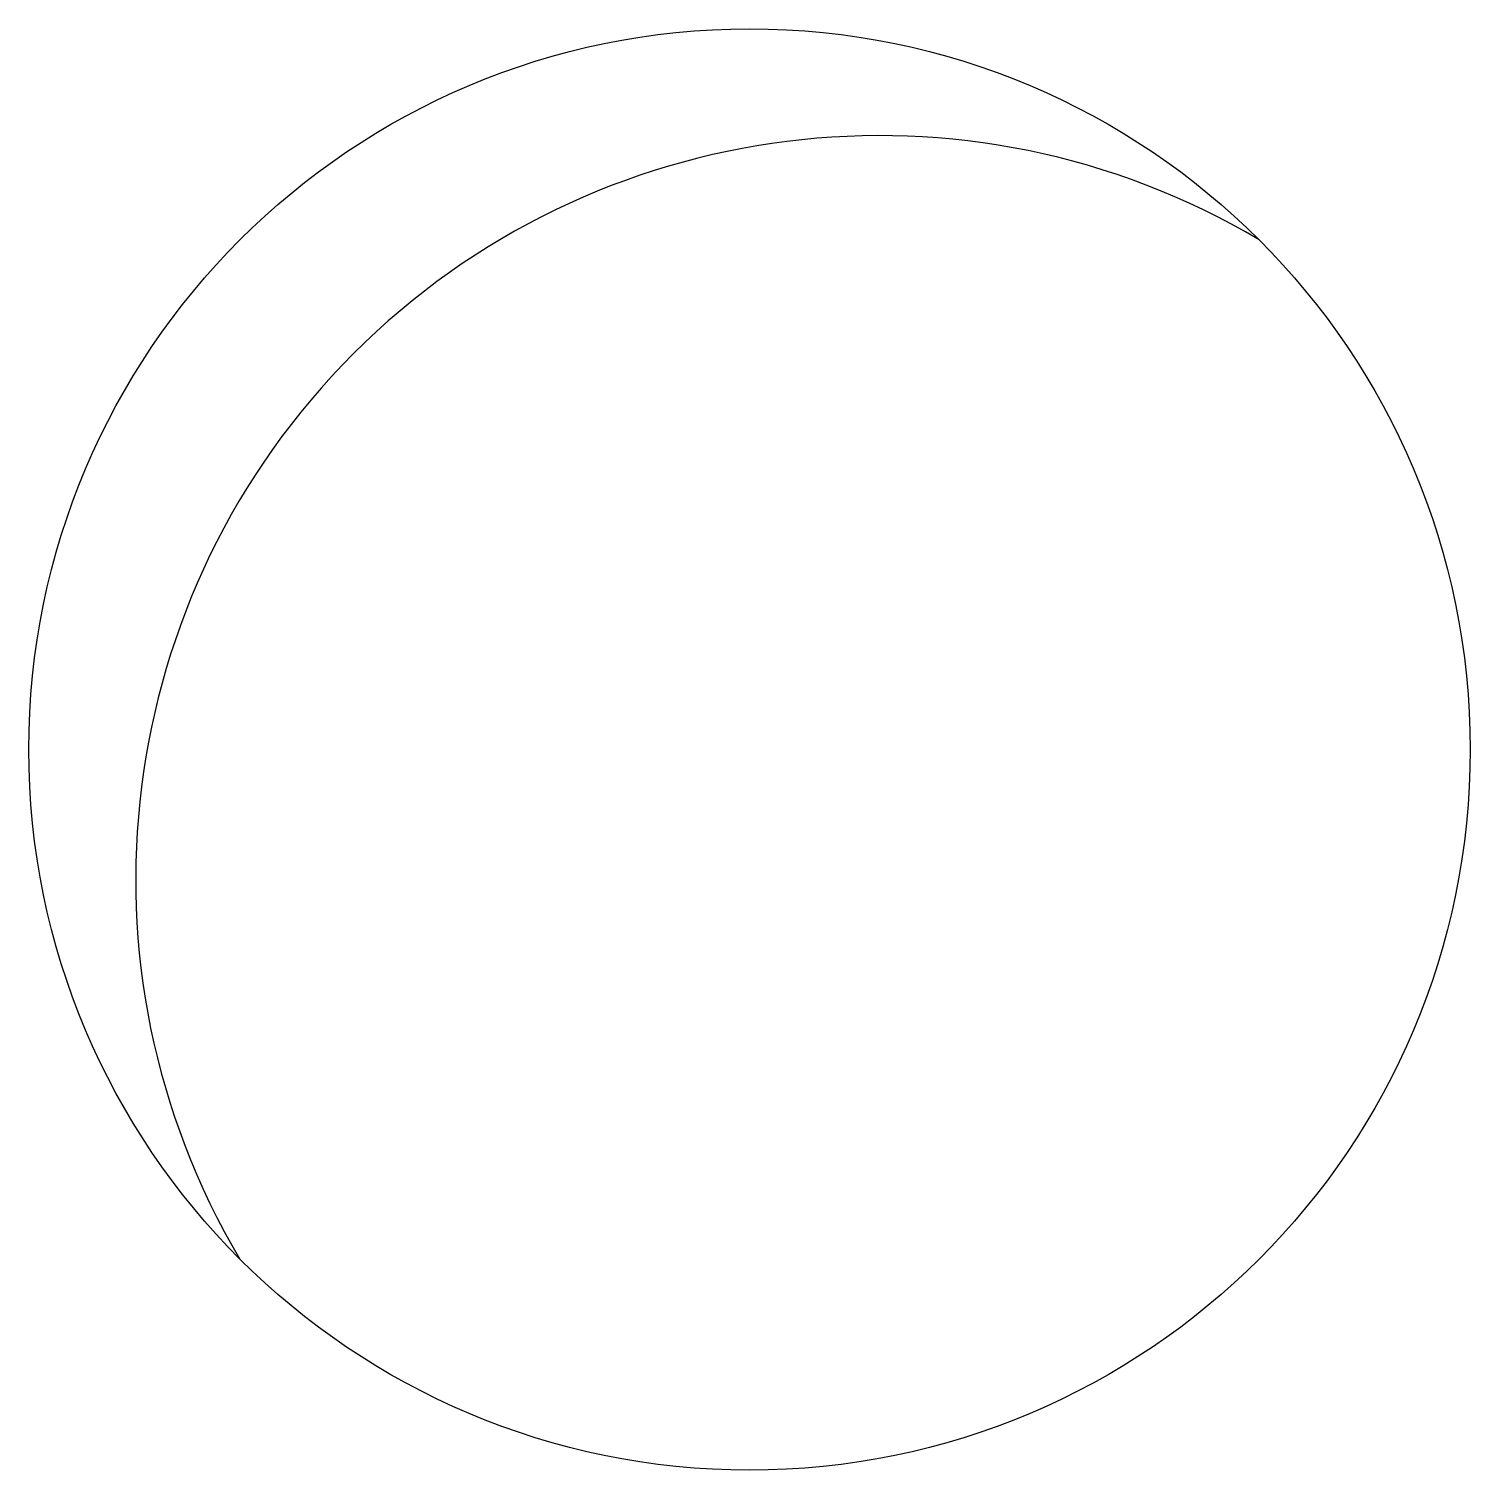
# Model space of a CAD drawing. Extents: x 35280 to 36880, y 16164 to 17764.
import ezdxf

# ---------------------------------------------------------------- set-up
doc = ezdxf.new("R2010")
doc.units = 0
doc.header["$LTSCALE"] = 100
doc.layers.get('0').update_dxf_attribs({"linetype": 'CONTINUOUS'})

msp = doc.modelspace()

# ---------------------------------------------------------------- linework, layer by layer
at = {"color": 0}
msp.add_circle((36080, 16963.5), 800, dxfattribs=at)
msp.add_arc((36224.2, 16819.3), 825.6, 59.3027, 210.6973, dxfattribs=at)

doc.saveas('drawing.dxf')
